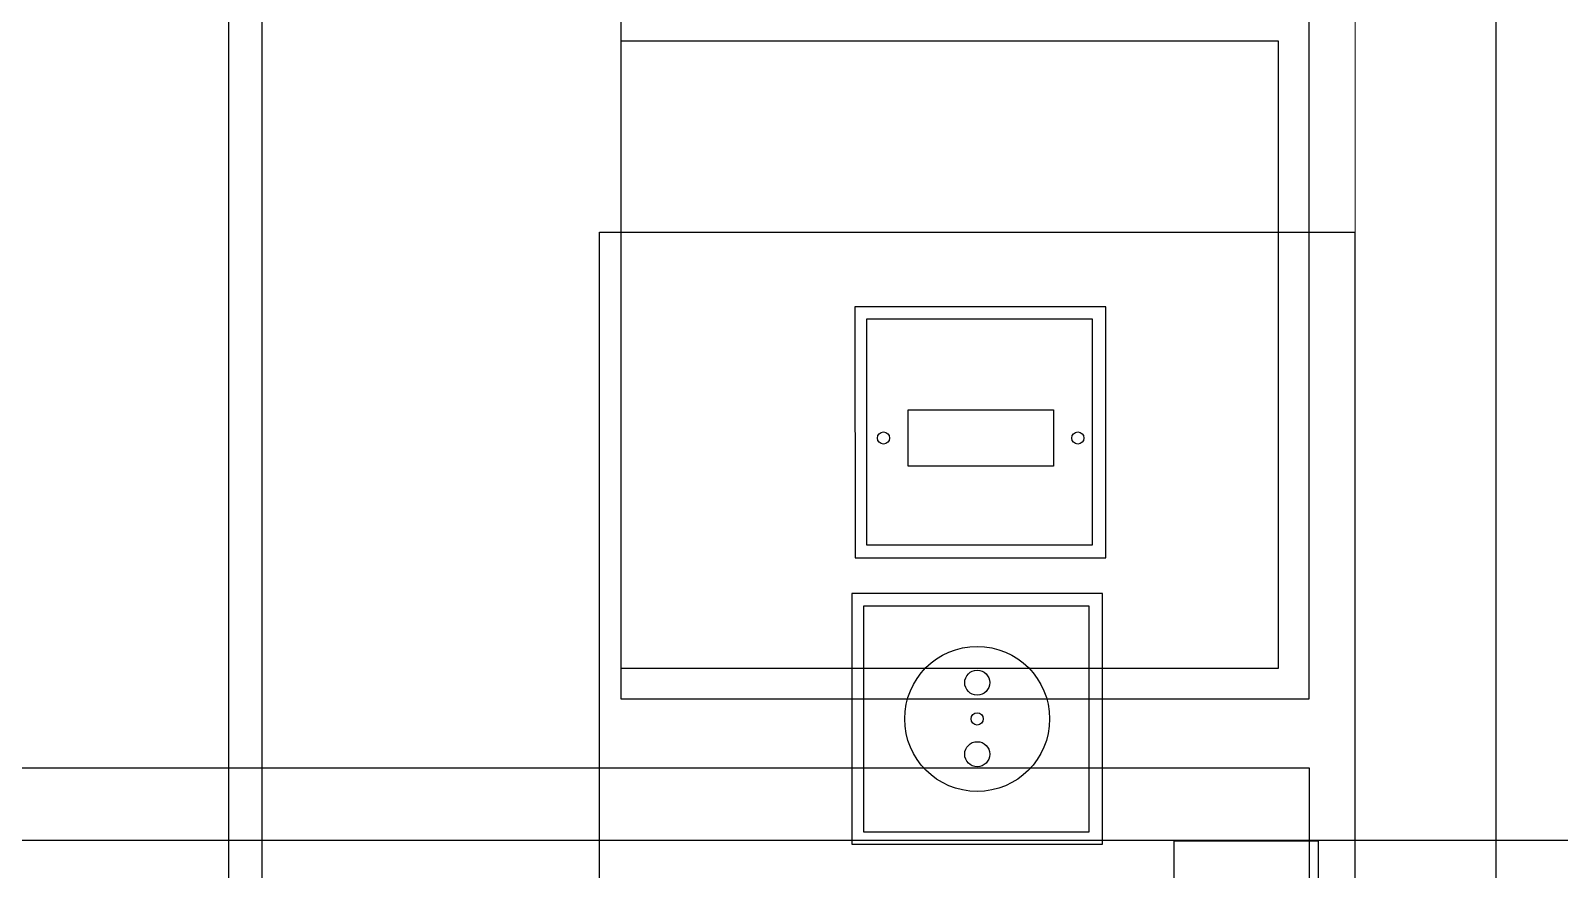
# Model space of a CAD drawing. Header units: inches. Extents: x 567429 to 582707, y 126347 to 133675.
# Drawn here: x 580383.9 to 580483.9, y 129232.6 to 129287.4 of the extents above; entities that cross this region are included whole.
import ezdxf

# ---------------------------------------------------------------- set-up
doc = ezdxf.new("R2010")
doc.units = ezdxf.units.IN
doc.header["$MEASUREMENT"] = 0
for name, color, linetype in [('BORD', 3, 'Continuous'), ('COMPUTER WIRE', 4, 'Continuous'), ('FIRE WIRE', 4, 'Continuous'), ('mobl', 11, 'Continuous'), ('NURSE CALL WIRE', 4, 'Continuous'), ('TEL WIRE', 4, 'Continuous'), ('wall kanaf', 4, 'Continuous')]:
    doc.layers.add(name, color=color, linetype=linetype)

# ---------------------------------------------------------------- blocks, each defined once
blk = doc.blocks.new('BOARD1')
at = {"layer": 'BORD', "color": 4}
for p, q in [((-77.35, 2.64), (98.93, 2.64)), ((-77.35, -51.78), (-77.35, 2.64)), ((98.93, -51.78), (-77.35, -51.78))]:
    blk.add_line(p, q, dxfattribs=at)
at = {"layer": 'BORD'}
for p, q in [((-33.52, -10.39), (-33.52, 0)), ((-33.52, 0), (33.52, 0)), ((33.52, -10.39), (-33.52, -10.39)), ((-71.97, -15.31), (-71.97, -33.37)), ((-53.9, -15.31), (-71.97, -15.31)), ((-53.9, -33.37), (-53.9, -15.31)), ((-71.09, -16.27), (-71.09, -32.53)), ((-54.83, -16.27), (-71.09, -16.27)), ((-54.83, -32.53), (-54.83, -16.27)), ((-51.33, -15.54), (-51.33, -33.61)), ((-33.27, -15.54), (-51.33, -15.54)), ((-50.43, -16.5), (-50.43, -32.76)), ((-34.17, -16.5), (-50.43, -16.5)), ((-34.17, -32.76), (-34.17, -16.5)), ((-33.27, -33.61), (-33.27, -15.54)), ((-71.09, -32.53), (-54.83, -32.53)), ((-50.43, -32.76), (-34.17, -32.76)), ((-71.97, -33.37), (-53.9, -33.37)), ((-51.33, -33.61), (-33.27, -33.61))]:
    blk.add_line(p, q, dxfattribs=at)
at = {"layer": 'BORD', "color": 30}
for p, q in [((-64.55, -29.54), (-64.55, -19.07)), ((-64.55, -19.07), (-60.51, -19.07)), ((-60.51, -19.07), (-60.51, -29.54)), ((-60.51, -29.54), (-64.55, -29.54))]:
    blk.add_line(p, q, dxfattribs=at)
for centre, radius in [((-62.53, -17.32), 0.437), ((-42.3, -24.57), 5.22), ((-42.3, -24.57), 0.442), ((-62.53, -31.32), 0.437)]:
    blk.add_circle(centre, radius, dxfattribs=at)
at = {"layer": 'BORD', "color": 2}
for centre in [(-44.91, -24.57), (-39.76, -24.57)]:
    blk.add_circle(centre, 0.9, dxfattribs=at)

msp = doc.modelspace()

# ---------------------------------------------------------------- linework, layer by layer
at = {"layer": 'COMPUTER WIRE'}
msp.add_line((580399.034, 129125.056), (580399.034, 129952.759), dxfattribs=at)
at = {"layer": 'FIRE WIRE'}
msp.add_line((580319.651, 129234.476), (580827.808, 129234.476), dxfattribs=at)
at = {"layer": 'mobl', "color": 15}
for p, q in [((580422.486, 129288.703), (580422.486, 129243.703)), ((580467.486, 129243.703), (580467.486, 129288.703)), ((580465.486, 129286.703), (580422.486, 129286.703)), ((580465.486, 129245.703), (580465.486, 129286.703)), ((580422.486, 129245.703), (580465.486, 129245.703)), ((580422.486, 129243.703), (580467.486, 129243.703)), ((580267.486, 129239.203), (580467.486, 129239.203)), ((580467.486, 129239.203), (580467.486, 129149.203))]:
    msp.add_line(p, q, dxfattribs=at)
at = {"layer": 'NURSE CALL WIRE'}
msp.add_line((580479.689, 129453.094), (580479.689, 129125.047), dxfattribs=at)
at = {"layer": 'TEL WIRE'}
msp.add_line((580396.852, 129125.056), (580396.852, 129952.759), dxfattribs=at)
at = {"layer": 'wall kanaf', "color": 15, "lineweight": 20, "ltscale": 0.1}
msp.add_line((580470.486, 129445.289), (580470.486, 129082.789), dxfattribs=at)

# ---------------------------------------------------------------- block references
at = {"layer": 'BORD', "ltscale": 5, "xscale": 0.9077507259660533, "yscale": 0.9077507259660533, "zscale": 0.9077507259660533, "rotation": 270.0028855839087}
msp.add_blockref('BOARD1', (580468.086, 129203.999), dxfattribs=at)

doc.saveas('drawing.dxf')
